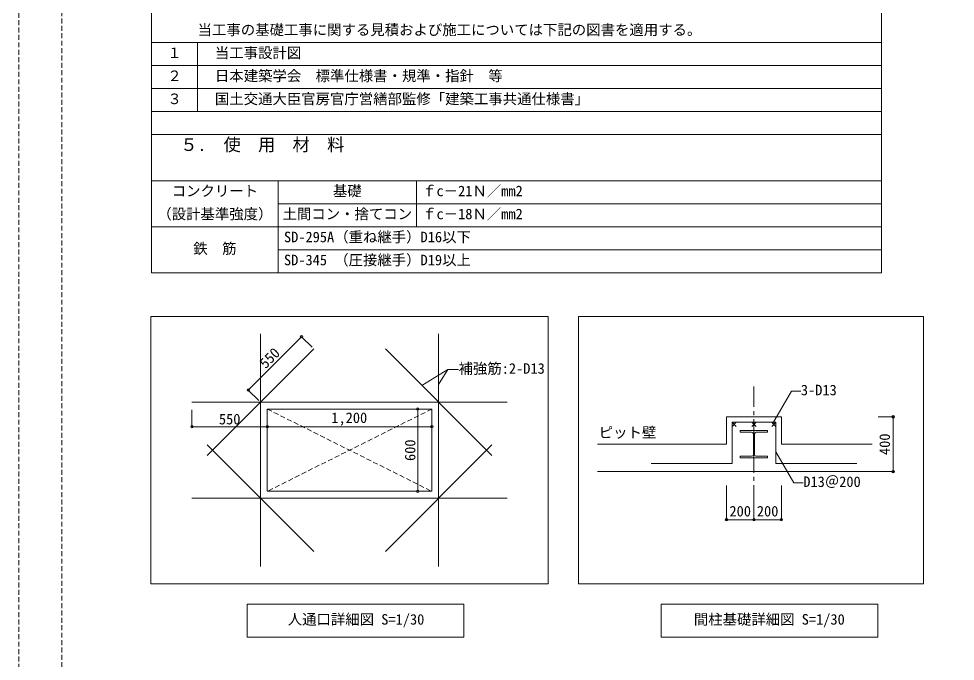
# Model space of a CAD drawing. Units: millimetres at full size, sheet at 1:250, with parts at 1:30. Extents: x -1357173 to 354336, y -75979 to 4293964.
# Drawn here: x 144086 to 201028, y -30165 to 8912 of the extents above; entities that cross this region are included whole.
import ezdxf
from ezdxf.enums import TextEntityAlignment as Align

# ---------------------------------------------------------------- set-up
doc = ezdxf.new("R2010")
doc.units = ezdxf.units.MM
doc.header["$LTSCALE"] = 250
doc.header["$PDMODE"] = 32
doc.header["$PDSIZE"] = 150
doc.linetypes.add('CHAIN1', pattern=[8, 5, -1, 1, -1])
doc.linetypes.add('DASHED1', pattern=[1.8, 1.2, -0.6])
for name, color, linetype, lineweight in [('1-0', 3, 'Continuous', 13), ('1-1', 7, 'Continuous', 9), ('1-7', 4, 'Continuous', 5), ('1-8', 7, 'Continuous', 9), ('1-F', 4, 'CHAIN1', 5), ('E-E', 1, 'Continuous', 18), ('E-F', 7, 'DASHED1', 9), ('F-B_A-0', 7, 'Continuous', 5)]:
    doc.layers.add(name, color=color, linetype=linetype, lineweight=lineweight)
doc.styles.add('ＭＳ ゴシック', font='')
doc.styles.get('ＭＳ ゴシック').set_extended_font_data('MS Gothic')

# ---------------------------------------------------------------- blocks, each defined once
blk = doc.blocks.new('_Small')
at = {"layer": 'E-E'}
blk.add_circle((0, 0), 62.5, dxfattribs=at)

msp = doc.modelspace()

# ---------------------------------------------------------------- linework, layer by layer
at = {"layer": '1-0'}
for p, q in [((152122.3, -25456.5), (152122.3, -9198.6)), ((152122.3, -9198.6), (176279.1, -9198.6)), ((176279.1, -9198.6), (176279.1, -25456.5)), ((178111.9, -9198.6), (178111.9, -25456.5)), ((178111.9, -9198.6), (199096.8, -9198.6)), ((199096.8, -9198.6), (199096.8, -25456.5)), ((159200.7, -14827.5), (169200.7, -14827.5)), ((159200.7, -19827.5), (159200.7, -14827.5)), ((169200.7, -14827.5), (169200.7, -19827.5)), ((187121.2, -15299.2), (190454.6, -15299.2)), ((187121.2, -16965.9), (187121.2, -15299.2)), ((190454.6, -16965.9), (190454.6, -15299.2)), ((187954.6, -16132.5), (187954.6, -16232.5)), ((189621.2, -16132.5), (187954.6, -16132.5)), ((188646.2, -16232.5), (187954.6, -16232.5)), ((188754.6, -17590.9), (188754.6, -16340.9)), ((188821.2, -16340.9), (188821.2, -17590.9)), ((188929.6, -16232.5), (189621.2, -16232.5)), ((189621.2, -16232.5), (189621.2, -16132.5)), ((179266.1, -16965.9), (187121.2, -16965.9)), ((190454.6, -16965.9), (195984.3, -16965.9)), ((188646.2, -17699.2), (187954.6, -17699.2)), ((187954.6, -17699.2), (187954.6, -17799.2)), ((187954.6, -17799.2), (189621.2, -17799.2)), ((188929.6, -17699.2), (189621.2, -17699.2)), ((189621.2, -17799.2), (189621.2, -17699.2)), ((179266.1, -18632.5), (195984.3, -18632.5)), ((159200.7, -19827.5), (169200.7, -19827.5)), ((176279.1, -25456.5), (152122.3, -25456.5)), ((178111.9, -25456.5), (199096.8, -25456.5)), ((157971.4, -26692.7), (171158.1, -26692.7)), ((157971.4, -28692.7), (157971.4, -26692.7)), ((171158.1, -26692.7), (171158.1, -28692.7)), ((183140.5, -26692.7), (196327.1, -26692.7)), ((183140.5, -28692.7), (183140.5, -26692.7)), ((196327.1, -26692.7), (196327.1, -28692.7)), ((157971.4, -28692.7), (171158.1, -28692.7)), ((183140.5, -28692.7), (196327.1, -28692.7))]:
    msp.add_line(p, q, dxfattribs=at)
at = {"layer": '1-0', "linetype": 'DASHED1'}
for p, q in [((159200.7, -14827.5), (169200.7, -19827.5)), ((169200.7, -14827.5), (159200.7, -19827.5))]:
    msp.add_line(p, q, dxfattribs=at)
at = {"layer": '1-0'}
for centre, start, end in [((188646.2, -16340.9), 0, 90), ((188929.6, -16340.9), 90, 180), ((188646.2, -17590.9), 270, 0), ((188929.6, -17590.9), 180, 270)]:
    msp.add_arc(centre, 108.3, start, end, dxfattribs=at)
at = {"layer": '1-1'}
for p, q in [((158784, -24410.9), (158784, -10244.2)), ((169617.4, -24410.9), (169617.4, -10244.2)), ((155543.1, -17651.8), (162024.9, -11170)), ((172858.3, -17651.8), (166376.5, -11170)), ((154617.4, -14410.9), (173784, -14410.9)), ((187454.6, -15632.5), (190121.2, -15632.5)), ((187454.6, -18132.5), (187454.6, -15632.5)), ((187704.6, -15632.5), (187454.6, -15882.5)), ((187454.6, -15632.5), (187704.6, -15882.5)), ((188662.9, -15632.5), (188912.9, -15882.5)), ((188912.9, -15632.5), (188662.9, -15882.5)), ((189871.2, -15632.5), (190121.2, -15882.5)), ((190121.2, -15632.5), (189871.2, -15882.5)), ((190121.2, -18132.5), (190121.2, -15632.5)), ((155543.1, -17003.3), (162024.9, -23485.1)), ((172858.3, -17003.3), (166376.5, -23485.1)), ((182537.9, -18132.5), (187454.6, -18132.5)), ((190121.2, -18132.5), (195037.9, -18132.5)), ((154617.4, -20244.2), (173784, -20244.2))]:
    msp.add_line(p, q, dxfattribs=at)
at = {"layer": '1-7'}
for p, q in [((158040.8, -13667.7), (161281.7, -10426.7)), ((161919.8, -11064.8), (161281.7, -10426.7)), ((158678.9, -14305.7), (158040.8, -13667.7)), ((154617.4, -14881.6), (154617.4, -15902.5)), ((168346.9, -19827.5), (168346.9, -14827.5)), ((197248.7, -15299.2), (196345.6, -15299.2)), ((159200.7, -15902.5), (154617.4, -15902.5)), ((169200.7, -15902.5), (159200.7, -15902.5)), ((187121.2, -21553.9), (187121.2, -19476.8)), ((188787.9, -21553.9), (188787.9, -19476.8)), ((190454.6, -21553.9), (190454.6, -19476.8)), ((187121.2, -21553.9), (188787.9, -21553.9)), ((188787.9, -21553.9), (190454.6, -21553.9))]:
    msp.add_line(p, q, dxfattribs=at)
msp.add_lwpolyline([(197248.7, -15299.2), (197248.7, -18632.5), (196345.6, -18632.5)], dxfattribs=at)
at = {"layer": '1-7', "color": 7}
for p in [(197248.7, -15299.2), (197248.7, -18632.5), (187121.2, -21553.9), (188787.9, -21553.9), (190454.6, -21553.9)]:
    msp.add_point(p, dxfattribs=at)
at = {"layer": '1-8'}
for p, q in [((170172.7, -12416.1), (168602.7, -13396.2)), ((189922.6, -15725.2), (191066.8, -13743.3)), ((191066.8, -13743.3), (191640.3, -13743.3))]:
    msp.add_line(p, q, dxfattribs=at)
for points in [[(169617.4, -13330.9), (170172.7, -12416.1), (170832, -12416.1)], [(190121.2, -17431.6), (191211.6, -19320.2), (191785.1, -19320.2)]]:
    msp.add_lwpolyline(points, dxfattribs=at)
at = {"layer": '1-F'}
for p, q in [((188787.9, -13445.7), (188787.9, -20617.5)), ((196345.6, -18632.5), (191155.6, -18632.5))]:
    msp.add_line(p, q, dxfattribs=at)
at = {"layer": 'E-F'}
msp.add_line((144086.2, -73375.5), (144086.2, 75124.5), dxfattribs=at)
msp.add_lwpolyline([(146711.2, 72374.5), (146711.2, -70625.5), (351711.2, -70625.5)], dxfattribs=at)
at = {"layer": 'F-B_A-0', "color": 2, "lineweight": 18}
for p, q in [((152162.7, 65913.2), (152162.7, -6536.8)), ((196545, -6536.8), (196545, 65913.2)), ((152162.7, 3263.2), (196545, 3263.2)), ((152162.7, 1863.2), (196545, 1863.2)), ((152162.7, -936.8), (196545, -936.8)), ((152162.7, -6536.8), (196545, -6536.8))]:
    msp.add_line(p, q, dxfattribs=at)
at = {"layer": 'F-B_A-0', "color": 4}
for p, q in [((196545, 7463.2), (152162.7, 7463.2)), ((154962.7, 7463.2), (154962.7, 3263.2)), ((152162.7, 6063.2), (196545, 6063.2)), ((152162.7, 4663.2), (196545, 4663.2)), ((159862.7, -936.8), (159862.7, -6536.8)), ((168262.7, -936.8), (168262.7, -3736.8)), ((159862.7, -2336.8), (196545, -2336.8)), ((152162.7, -3736.8), (196545, -3736.8)), ((159862.7, -3736.8), (196545, -3736.8)), ((159862.7, -5136.8), (196545, -5136.8))]:
    msp.add_line(p, q, dxfattribs=at)

# ---------------------------------------------------------------- block references
at = {"layer": '1-7', "xscale": 1.2, "yscale": 1.2}
for p, rotation in [((161281.7, -10426.7), 45), ((158040.8, -13667.7), 225), ((168346.9, -14827.5), 90), ((154617.4, -15902.5), 180), ((159200.7, -15902.5), 180), ((168346.9, -19827.5), 270)]:
    msp.add_blockref('_Small', p, dxfattribs=dict(at, rotation=rotation))
for p in [(159200.7, -15902.5), (169200.7, -15902.5)]:
    msp.add_blockref('_Small', p, dxfattribs=at)

# ---------------------------------------------------------------- texts
at = {"layer": '1-0', "color": 7, "style": 'ＭＳ ゴシック'}
for s, p in [('人通口詳細図 S=1/30', (160442, -28130.2)), ('間柱基礎詳細図 S=1/30', (185130.3, -28130.2))]:
    msp.add_text(s, height=641.5, dxfattribs=at).set_placement(p, align=Align.BOTTOM_LEFT)
at = {"layer": '1-7', "color": 7, "style": 'ＭＳ ゴシック'}
for s, rotation, p in [('550', 45, (159234.6, -12542.3)), ('400', 90, (197248.7, -17622.1)), ('600', 90, (168395.2, -17984.3))]:
    msp.add_text(s, height=641.5, rotation=rotation, dxfattribs=at).set_placement(p, align=Align.BOTTOM_LEFT)
for s, p in [('550', (156257.3, -15950.9)), ('1,200', (163091.9, -15866.2)), ('200', (187298.3, -21549.7)), ('200', (188965, -21549.7))]:
    msp.add_text(s, height=641.5, dxfattribs=at).set_placement(p, align=Align.BOTTOM_LEFT)
at = {"layer": '1-8', "style": 'ＭＳ ゴシック'}
for s, p in [('補強筋:2-D13', (170827.2, -12871.3)), ('3-D13', (191641.6, -14181.4)), ('ピット壁', (179350.1, -16763.6)), ('D13＠200', (191787.2, -19758.2))]:
    msp.add_text(s, height=641.5, dxfattribs=at).set_placement(p, align=Align.BOTTOM_LEFT)
at = {"layer": 'F-B_A-0', "style": 'ＭＳ ゴシック'}
for s, height, p in [('当工事の基礎工事に関する見積および施工については下記の図書を適用する。', 641.5, (154962.7, 7725.7)), ('１', 641.5, (153125.2, 6325.7)), ('当工事設計図', 641.5, (156012.7, 6325.7)), ('２', 641.5, (153125.2, 4925.7)), ('日本建築学会\u3000標準仕様書・規準・指針\u3000等', 641.5, (156012.7, 4925.7)), ('３', 641.5, (153125.2, 3525.7)), ('国土交通大臣官房官庁営繕部監修「建築工事共通仕様書」', 641.5, (156012.7, 3525.7)), ('５.\u3000使\u3000用\u3000材\u3000料', 769.8, (153912.7, 638.2)), ('コンクリート', 641.5, (153387.7, -2074.3)), ('基礎', 641.5, (163187.7, -2074.3)), ('ｆc－21Ｎ／mm2', 641.5, (168612.7, -2074.3)), ('（設計基準強度）', 641.5, (152512.7, -3474.3)), ('土間コン・捨てコン', 641.5, (160125.2, -3474.3)), ('ｆc－18Ｎ／mm2', 641.5, (168612.7, -3474.3)), ('SD-295A（重ね継手）D16以下', 641.5, (160212.7, -4874.3)), ('鉄\u3000筋', 641.5, (154700.2, -5574.3)), ('SD-345 （圧接継手）D19以上', 641.5, (160212.7, -6274.3))]:
    msp.add_text(s, height=height, dxfattribs=at).set_placement(p, align=Align.BOTTOM_LEFT)

doc.saveas('drawing.dxf')
